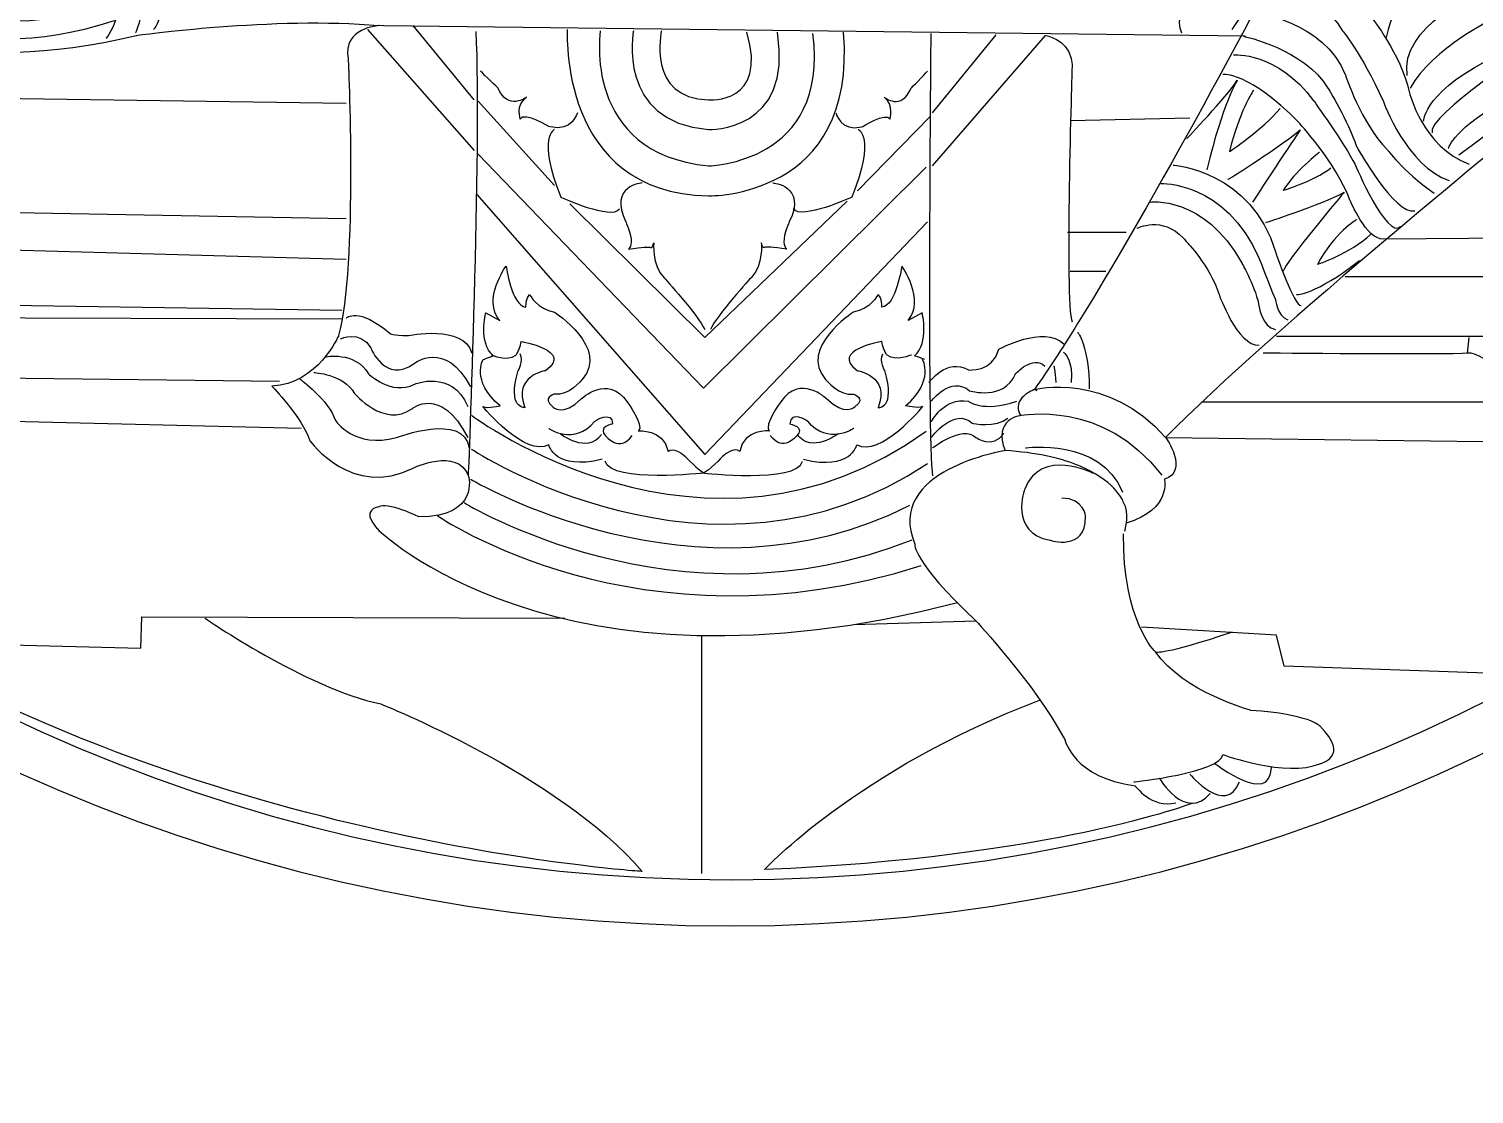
# Model space of a CAD drawing. Header units: inches. Extents: x -172 to 397, y -177 to 127.
# Drawn here: x 259.396 to 262.332, y 116.422 to 118.586 of the extents above; entities that cross this region are included whole.
import ezdxf

# ---------------------------------------------------------------- set-up
doc = ezdxf.new("R2010")
doc.units = ezdxf.units.IN
doc.header["$MEASUREMENT"] = 0
doc.linetypes.add('SolidLine', pattern=[0])

# ---------------------------------------------------------------- blocks, each defined once
blk = doc.blocks.new('headdd')
at = {"color": 4}
for p, q in [((549.7633, 530.4298), (549.9081, 530.2661)), ((549.9081, 530.3347), (549.8253, 530.4351)), ((550.5289, 530.3171), (550.6152, 530.4227)), ((549.7348, 530.3294), (549.026, 530.34)), ((550.0168, 530.2186), (549.9133, 530.3329)), ((550.4272, 530.2115), (550.5255, 530.3119)), ((550.7152, 530.3066), (550.8773, 530.3101)), ((549.9133, 530.2608), (550.2185, 529.9441)), ((550.2185, 529.9441), (550.5203, 530.2432)), ((549.9116, 530.2062), (550.2203, 529.8543)), ((550.0375, 530.1939), (550.2203, 530.0127)), ((550.2203, 530.0127), (550.4134, 530.1974)), ((549.0622, 530.1861), (549.7348, 530.1737)), ((550.2203, 529.8543), (550.5221, 530.1693)), ((550.7118, 530.1553), (550.7911, 530.1553)), ((549.7348, 530.1183), (549.1063, 530.1357)), ((550.7152, 530.1024), (550.7635, 530.1024)), ((550.9946, 530.0145), (551.3085, 530.0145)), ((551.2533, 529.9915), (551.2558, 530.0127)), ((549.6442, 529.9529), (549.0631, 529.9599)), ((549.6736, 529.8895), (549.02, 529.9053)), ((549.4563, 529.592), (549.458, 529.6343)), ((549.458, 529.6343), (550.0306, 529.6325)), ((550.422, 529.6238), (550.5876, 529.629)), ((550.2159, 529.6088), (550.2159, 529.2867)), ((550.9946, 529.6097), (550.8118, 529.6202)), ((551.005, 529.5674), (550.9946, 529.6097)), ((549.1127, 529.6003), (549.4563, 529.592)), ((551.3256, 529.5564), (551.005, 529.5674))]:
    blk.add_line(p, q, dxfattribs=at)
for centre, major_axis in [((550.2548, 531.549), (1.6499, 1.6499)), ((550.2565, 531.5512), (1.6072, 1.6072))]:
    blk.add_ellipse(centre, major_axis=major_axis, ratio=1, start_param=5.497787, end_param=11.780972, dxfattribs=at)
for points, knots in [([(550.8842, 530.9859), (550.8842, 530.9859), (551.0015, 530.926), (551.3102, 530.8469), (551.3102, 530.8469), (551.3568, 530.8504), (551.3671, 530.8697), (551.3671, 530.8697), (551.3861, 530.8855), (551.4171, 530.8697), (551.4171, 530.8697), (551.4378, 530.8592), (551.4585, 530.8662), (551.4585, 530.8662), (551.443, 530.8275), (551.3861, 530.8293), (551.3861, 530.8293), (551.3861, 530.7993), (551.3723, 530.78), (551.3723, 530.78), (551.324, 530.6867), (551.2671, 530.6796), (551.2671, 530.6796), (551.0877, 530.6533), (550.998, 530.5177), (550.998, 530.5177), (550.8444, 530.2234), (550.7253, 530.0315), (550.7044, 529.9979), (550.6846, 529.9675), (550.6669, 529.9423), (550.6669, 529.9423), (550.6342, 529.9299), (550.648, 529.9071), (550.648, 529.9071), (550.61, 529.9018), (550.6273, 529.8595), (550.6273, 529.8595), (550.4634, 529.8332), (550.5048, 529.7328), (550.5048, 529.7328), (550.4996, 529.7117), (550.5876, 529.629), (550.5876, 529.629), (550.6677, 529.5422), (550.7053, 529.4727), (550.7064, 529.4708), (550.7074, 529.469), (550.7083, 529.4671), (550.7083, 529.4671), (550.7204, 529.4161), (550.8032, 529.4055), (550.8032, 529.4055), (550.8256, 529.3738), (550.8583, 529.3826)], [0, 0, 0, 0, 1, 1, 1, 2, 2, 2, 3, 3, 3, 4, 4, 4, 5, 5, 5, 6, 6, 6, 7, 7, 7, 8, 8, 8, 9, 9, 9, 10, 10, 10, 11, 11, 11, 12, 12, 12, 13, 13, 13, 14, 14, 14, 15, 15, 15, 16, 16, 16, 17, 17, 17, 18, 18, 18, 18]), ([(549.057, 530.802), (549.057, 530.802), (548.7363, 530.633), (549.0648, 530.4351), (549.0648, 530.4351), (549.2096, 530.3637), (549.4502, 530.4218), (549.4502, 530.4218), (549.6391, 530.4482), (549.7788, 530.4351)], [0, 0, 0, 0, 1, 1, 1, 2, 2, 2, 3, 3, 3, 3]), ([(551.3861, 530.8081), (551.3861, 530.8081), (551.6154, 530.7536), (551.5051, 530.4755), (551.5051, 530.4755), (551.4792, 530.4157), (551.3395, 530.3083), (551.3395, 530.3083), (550.9877, 530.0233), (550.8445, 529.8772), (550.8445, 529.8772), (550.8773, 529.8314), (550.8428, 529.8209), (550.8428, 529.8209), (550.8532, 529.7804), (550.7911, 529.761)], [0, 0, 0, 0, 1, 1, 1, 2, 2, 2, 3, 3, 3, 4, 4, 4, 5, 5, 5, 5]), ([(549.4097, 530.4175), (549.4097, 530.4175), (549.4563, 530.4782), (549.4166, 530.5732), (549.4166, 530.5732), (549.3674, 530.6955), (549.4442, 530.8002)], [0, 0, 0, 0, 1, 1, 1, 2, 2, 2, 2]), ([(549.4494, 530.4253), (549.4494, 530.4253), (549.4744, 530.4733), (549.452, 530.5639), (549.452, 530.5639), (549.4149, 530.693), (549.4968, 530.795)], [0, 0, 0, 0, 1, 1, 1, 2, 2, 2, 2]), ([(551.1718, 530.3677), (551.1602, 530.4324), (551.2701, 530.4812), (551.2701, 530.4812), (551.2817, 530.4812), (551.3464, 530.5314), (551.3464, 530.5314), (551.4214, 530.5947), (551.4227, 530.641), (551.4227, 530.641), (551.4374, 530.7368), (551.3947, 530.7761), (551.3838, 530.7844), (551.3822, 530.7856), (551.3813, 530.7861), (551.3813, 530.7861), (551.3813, 530.7861), (551.455, 530.765), (551.4395, 530.6145), (551.4395, 530.6145), (551.4357, 530.5618), (551.3813, 530.5195), (551.3813, 530.5195), (551.3451, 530.4773), (551.2908, 530.4456), (551.2908, 530.4456), (551.2054, 530.4047), (551.1757, 530.3506)], [0, 0, 0, 0, 1, 1, 1, 2, 2, 2, 3, 3, 3, 4, 4, 4, 5, 5, 5, 6, 6, 6, 7, 7, 7, 8, 8, 8, 9, 9, 9, 9]), ([(551.1938, 530.3057), (551.1938, 530.3057), (551.1951, 530.3492), (551.296, 530.3955), (551.296, 530.3955), (551.38, 530.4377), (551.4395, 530.5275), (551.4395, 530.5275), (551.4926, 530.5868), (551.468, 530.7016), (551.468, 530.7016), (551.4522, 530.7628), (551.3838, 530.7844), (551.3838, 530.7844), (551.5094, 530.7505), (551.4964, 530.604), (551.4964, 530.604), (551.4874, 530.5301), (551.4434, 530.4984), (551.4434, 530.4984), (551.38, 530.4337), (551.3464, 530.41), (551.3464, 530.41), (551.1977, 530.3123), (551.2054, 530.2898)], [0, 0, 0, 0, 1, 1, 1, 2, 2, 2, 3, 3, 3, 4, 4, 4, 5, 5, 5, 6, 6, 6, 7, 7, 7, 8, 8, 8, 8]), ([(551.1188, 530.4601), (551.1188, 530.4601), (551.1188, 530.5116), (551.2106, 530.5538), (551.2106, 530.5538), (551.2701, 530.5816), (551.3244, 530.6014), (551.3244, 530.6014), (551.3852, 530.6145), (551.3839, 530.7109), (551.3839, 530.7109), (551.3865, 530.7263), (551.3723, 530.78), (551.3723, 530.78), (551.402, 530.7201), (551.3904, 530.6502), (551.3904, 530.6502), (551.3697, 530.5921), (551.3128, 530.5644), (551.3128, 530.5644), (551.208, 530.5222), (551.2015, 530.5077), (551.2015, 530.5077), (551.155, 530.4786), (551.1433, 530.4192)], [0, 0, 0, 0, 1, 1, 1, 2, 2, 2, 3, 3, 3, 4, 4, 4, 5, 5, 5, 6, 6, 6, 7, 7, 7, 8, 8, 8, 8]), ([(551.2274, 530.2687), (551.2274, 530.2687), (551.2352, 530.2978), (551.3089, 530.3361), (551.3089, 530.3361), (551.3943, 530.3677), (551.4938, 530.5182), (551.4938, 530.5182), (551.5352, 530.6079), (551.5107, 530.7083), (551.5107, 530.7083), (551.5624, 530.5644), (551.4719, 530.4628), (551.4719, 530.4628), (551.4473, 530.41), (551.2416, 530.2595)], [0, 0, 0, 0, 1, 1, 1, 2, 2, 2, 3, 3, 3, 4, 4, 4, 5, 5, 5, 5]), ([(550.9446, 530.4474), (550.9437, 530.4535), (550.9403, 530.4579), (550.9403, 530.4579), (550.9661, 530.4553), (550.9463, 530.5028), (550.9463, 530.5028), (550.9084, 530.5125), (550.9032, 530.4905), (550.9032, 530.4905), (550.9032, 530.5142), (550.848, 530.5072), (550.848, 530.5072), (550.848, 530.5072), (550.8463, 530.4623), (550.8695, 530.4614), (550.8695, 530.4614), (550.8575, 530.443), (550.8661, 530.4253)], [0, 0, 0, 0, 1, 1, 1, 2, 2, 2, 3, 3, 3, 4, 4, 4, 5, 5, 5, 6, 6, 6, 6]), ([(550.998, 530.5177), (550.998, 530.5177), (551.0735, 530.5208), (551.1239, 530.4456), (551.1239, 530.4456), (551.1627, 530.3968), (551.1744, 530.3453), (551.1744, 530.3453), (551.1925, 530.27), (551.2558, 530.2476)], [0, 0, 0, 0, 1, 1, 1, 2, 2, 2, 3, 3, 3, 3]), ([(549.4278, 530.4597), (549.4278, 530.4597), (549.2278, 530.4078), (549.0536, 530.472), (549.0536, 530.472), (549.2105, 530.3717), (549.4209, 530.4421)], [0, 0, 0, 0, 1, 1, 1, 2, 2, 2, 2]), ([(550.983, 530.4839), (550.983, 530.4839), (551.0528, 530.4826), (551.0838, 530.4284), (551.0838, 530.4284), (551.1084, 530.4007), (551.1395, 530.3321), (551.1395, 530.3321), (551.1718, 530.2437), (551.2287, 530.2252)], [0, 0, 0, 0, 1, 1, 1, 2, 2, 2, 3, 3, 3, 3]), ([(550.9649, 530.4535), (550.9649, 530.4535), (551.0593, 530.4403), (551.0877, 530.369), (551.0877, 530.369), (551.1097, 530.3018), (551.1446, 530.2674), (551.1446, 530.2674), (551.164, 530.2397), (551.208, 530.208)], [0, 0, 0, 0, 1, 1, 1, 2, 2, 2, 3, 3, 3, 3]), ([(550.9523, 530.421), (550.9523, 530.421), (549.7858, 530.4349), (549.7858, 530.4349), (549.7858, 530.4349), (549.7788, 530.4351), (549.7788, 530.4351), (549.7788, 530.4351), (549.7296, 530.4324), (549.7374, 530.3902), (549.7374, 530.3902), (549.7503, 530.1077), (549.7244, 530.0153), (549.7244, 530.0153), (549.696, 529.9494), (549.6339, 529.9467), (549.6339, 529.9467), (549.6753, 529.9045), (549.6856, 529.8728), (549.6856, 529.8728), (549.7426, 529.7936), (549.8253, 529.8358), (549.8253, 529.8358), (549.8848, 529.8648), (549.9003, 529.8252), (549.9003, 529.8252), (549.9159, 529.7698), (549.8331, 529.7698), (549.8331, 529.7698), (549.7891, 529.7909), (549.7788, 529.7831), (549.7788, 529.7831), (549.7529, 529.7804), (549.7762, 529.754), (549.7762, 529.754), (550.0168, 529.5111), (550.5626, 529.6536)], [0, 0, 0, 0, 1, 1, 1, 2, 2, 2, 3, 3, 3, 4, 4, 4, 5, 5, 5, 6, 6, 6, 7, 7, 7, 8, 8, 8, 9, 9, 9, 10, 10, 10, 11, 11, 11, 12, 12, 12, 12]), ([(550.034, 530.4298), (550.034, 530.4298), (550.0219, 530.208), (550.2254, 530.2045), (550.2254, 530.2045), (550.4272, 530.201), (550.4082, 530.4263)], [0, 0, 0, 0, 1, 1, 1, 2, 2, 2, 2]), ([(550.0789, 530.428), (550.0789, 530.428), (550.053, 530.2626), (550.2254, 530.245), (550.2254, 530.245), (550.3893, 530.2485), (550.3668, 530.4245)], [0, 0, 0, 0, 1, 1, 1, 2, 2, 2, 2]), ([(550.1237, 530.428), (550.1237, 530.428), (550.0995, 530.3048), (550.2254, 530.2943), (550.2254, 530.2943), (550.341, 530.2908), (550.3186, 530.4263)], [0, 0, 0, 0, 1, 1, 1, 2, 2, 2, 2]), ([(550.1616, 530.428), (550.1616, 530.428), (550.1409, 530.3365), (550.2254, 530.3347), (550.2254, 530.3347), (550.3065, 530.3277), (550.2772, 530.4263)], [0, 0, 0, 0, 1, 1, 1, 2, 2, 2, 2]), ([(550.5289, 530.245), (550.5289, 530.245), (550.6816, 530.4218), (550.6816, 530.4218), (550.6816, 530.4218), (550.7104, 530.4177), (550.7166, 530.3906), (550.7174, 530.3873), (550.7178, 530.3836), (550.7178, 530.3796), (550.7178, 530.3796), (550.7075, 530.0602), (550.7178, 530.0338)], [0, 0, 0, 0, 1, 1, 1, 2, 2, 2, 3, 3, 3, 4, 4, 4, 4]), ([(550.9506, 530.4205), (550.9506, 530.4205), (551.0321, 530.4033), (551.0644, 530.3506), (551.0644, 530.3506), (551.0916, 530.3057), (551.1032, 530.2714), (551.1032, 530.2714), (551.155, 530.1776), (551.1821, 530.1843)], [0, 0, 0, 0, 1, 1, 1, 2, 2, 2, 3, 3, 3, 3]), ([(550.9364, 530.3955), (550.9364, 530.3955), (550.9953, 530.4008), (551.045, 530.3333), (551.045, 530.3333), (551.0868, 530.2753), (551.1012, 530.2469), (551.1012, 530.2469), (551.1444, 530.1443), (551.1627, 530.1631)], [0, 0, 0, 0, 1, 1, 1, 2, 2, 2, 3, 3, 3, 3]), ([(550.0478, 530.3171), (550.0478, 530.3171), (550.0411, 530.2908), (550.0108, 530.2978), (550.0108, 530.2978), (549.9755, 530.3189), (549.9705, 530.3083), (549.9705, 530.3083), (549.9638, 530.3277), (549.9789, 530.3382), (549.9789, 530.3382), (549.9537, 530.3189), (549.9403, 530.3506), (549.9403, 530.3506), (549.9218, 530.3682), (549.9167, 530.3735)], [0, 0, 0, 0, 1, 1, 1, 2, 2, 2, 3, 3, 3, 4, 4, 4, 5, 5, 5, 5]), ([(550.3979, 530.3171), (550.3979, 530.3171), (550.4043, 530.2908), (550.4329, 530.2978), (550.4329, 530.2978), (550.4663, 530.3189), (550.4711, 530.3083), (550.4711, 530.3083), (550.4775, 530.3277), (550.4632, 530.3382), (550.4632, 530.3382), (550.4871, 530.3189), (550.4998, 530.3506), (550.4998, 530.3506), (550.5173, 530.3682), (550.5221, 530.3735)], [0, 0, 0, 0, 1, 1, 1, 2, 2, 2, 3, 3, 3, 4, 4, 4, 5, 5, 5, 5]), ([(551.3395, 530.3083), (551.3395, 530.3083), (551.4292, 530.3101), (551.4292, 530.3101), (551.4292, 530.3101), (551.4292, 530.1482), (551.4292, 530.1482), (551.4292, 530.1482), (551.1395, 530.146), (551.1395, 530.146), (551.1162, 530.1447), (551.0942, 530.1988), (551.0942, 530.1988), (551.0748, 530.2503), (551.0243, 530.3044), (551.0243, 530.3044), (550.9571, 530.373), (550.9222, 530.369), (550.9222, 530.369)], [0, 0, 0, 0, 1, 1, 1, 2, 2, 2, 3, 3, 3, 4, 4, 4, 5, 5, 5, 6, 6, 6, 6]), ([(550.873, 530.2819), (550.873, 530.2819), (550.9273, 530.3387), (550.9416, 530.3612), (550.9416, 530.3612), (550.9222, 530.3308), (550.9002, 530.2397)], [0, 0, 0, 0, 1, 1, 1, 2, 2, 2, 2]), ([(550.9636, 530.3479), (550.9636, 530.3479), (550.9429, 530.3163), (550.9312, 530.2648), (550.9312, 530.2648), (550.9752, 530.2938), (550.9997, 530.3229)], [0, 0, 0, 0, 1, 1, 1, 2, 2, 2, 2]), ([(550.0168, 530.2943), (550.0168, 530.2943), (549.9926, 530.2855), (550.0254, 530.2027), (550.0254, 530.2027), (550.0944, 530.1711), (550.1047, 530.1869)], [0, 0, 0, 0, 1, 1, 1, 2, 2, 2, 2]), ([(550.4282, 530.2943), (550.4282, 530.2943), (550.4524, 530.2855), (550.4196, 530.2027), (550.4196, 530.2027), (550.3506, 530.1711), (550.3402, 530.1869)], [0, 0, 0, 0, 1, 1, 1, 2, 2, 2, 2]), ([(550.9286, 530.2265), (550.9286, 530.2265), (550.9868, 530.2622), (551.0269, 530.2938), (551.0269, 530.2938), (550.9739, 530.2146), (550.9623, 530.1961)], [0, 0, 0, 0, 1, 1, 1, 2, 2, 2, 2]), ([(551.0528, 530.2635), (551.0528, 530.2635), (551.0192, 530.237), (551.0037, 530.212), (551.0037, 530.212), (551.0437, 530.2239), (551.0683, 530.2423)], [0, 0, 0, 0, 1, 1, 1, 2, 2, 2, 2]), ([(550.8549, 530.2463), (550.8549, 530.2463), (550.961, 530.2384), (550.9933, 530.1288), (550.9933, 530.1288), (551.0192, 530.0523), (551.0282, 530.0562)], [0, 0, 0, 0, 1, 1, 1, 2, 2, 2, 2]), ([(550.1357, 530.2221), (550.1357, 530.2221), (550.0892, 530.2186), (550.1133, 530.1693), (550.1133, 530.1693), (550.1211, 530.1535), (550.1206, 530.1418), (550.1204, 530.138), (550.1194, 530.1345), (550.1168, 530.1323), (550.1564, 530.1394), (550.1461, 530.1288), (550.1513, 530.1411), (550.1513, 530.1411), (550.1478, 530.1112), (550.1651, 530.0937), (550.1651, 530.0937), (550.2116, 530.0426), (550.2203, 530.0233)], [0, 0, 0, 0, 1, 1, 1, 2, 2, 2, 3, 3, 3, 4, 4, 4, 5, 5, 5, 6, 6, 6, 6]), ([(550.3124, 530.2221), (550.3124, 530.2221), (550.359, 530.2186), (550.3348, 530.1693), (550.3348, 530.1693), (550.3271, 530.1535), (550.3275, 530.1418), (550.3277, 530.138), (550.3288, 530.1345), (550.3314, 530.1323), (550.2917, 530.1394), (550.3021, 530.1288), (550.2969, 530.1411), (550.2969, 530.1411), (550.3003, 530.1112), (550.2831, 530.0937), (550.2831, 530.0937), (550.2365, 530.0426), (550.2279, 530.0233)], [0, 0, 0, 0, 1, 1, 1, 2, 2, 2, 3, 3, 3, 4, 4, 4, 5, 5, 5, 6, 6, 6, 6]), ([(550.8381, 530.2212), (550.8381, 530.2212), (550.9247, 530.2252), (550.9713, 530.1196), (550.9713, 530.1196), (550.983, 530.0879), (550.9933, 530.0642), (550.9933, 530.0642), (550.9946, 530.0431), (551.0101, 530.0364)], [0, 0, 0, 0, 1, 1, 1, 2, 2, 2, 3, 3, 3, 3]), ([(550.8226, 530.1961), (550.8226, 530.1961), (550.8963, 530.2067), (550.948, 530.113), (550.948, 530.113), (550.9674, 530.0787), (550.9713, 530.0536), (550.9713, 530.0536), (550.9752, 530.0272), (550.9933, 530.0233)], [0, 0, 0, 0, 1, 1, 1, 2, 2, 2, 3, 3, 3, 3]), ([(550.9803, 530.1684), (550.9803, 530.1684), (551.0541, 530.1922), (551.0864, 530.2094), (551.0864, 530.2094), (551.005, 530.113), (551.0037, 530.1024)], [0, 0, 0, 0, 1, 1, 1, 2, 2, 2, 2]), ([(550.8057, 530.1605), (550.8057, 530.1605), (550.8398, 530.1785), (550.8688, 530.147), (550.8702, 530.1455), (550.8716, 530.1438), (550.873, 530.142), (550.873, 530.142), (550.9041, 530.1104), (550.917, 530.0707), (550.917, 530.0707), (550.9416, 530.0008), (550.9713, 530.0021)], [0, 0, 0, 0, 1, 1, 1, 2, 2, 2, 3, 3, 3, 4, 4, 4, 4]), ([(551.1032, 530.1724), (551.1032, 530.1724), (551.0722, 530.1539), (551.0502, 530.1117), (551.0502, 530.1117), (551.0942, 530.1262), (551.1226, 530.1526)], [0, 0, 0, 0, 1, 1, 1, 2, 2, 2, 2]), ([(551.0877, 530.0954), (551.0877, 530.0954), (551.3498, 530.0954), (551.3498, 530.0954), (551.3498, 530.0954), (551.3809, 530.0849), (551.3947, 530.1482)], [0, 0, 0, 0, 1, 1, 1, 2, 2, 2, 2]), ([(549.1027, 530.1288), (549.1027, 530.1288), (549.12, 530.0778), (549.1579, 530.0584), (549.1579, 530.0584), (549.7288, 530.0496), (549.7288, 530.0496)], [0, 0, 0, 0, 1, 1, 1, 2, 2, 2, 2]), ([(549.9202, 529.9828), (549.9202, 529.9828), (549.9202, 529.9828), (549.934, 529.988), (549.9133, 530.0056), (549.9236, 530.0461), (549.9236, 530.0461), (549.9236, 530.0461), (549.9426, 530.0356), (549.9426, 530.0356), (549.9184, 530.0637), (549.9512, 530.1095), (549.9512, 530.1095), (549.9512, 530.1095), (549.9586, 530.0562), (549.978, 530.0536), (549.978, 530.0536), (549.978, 530.0668), (549.9831, 530.0707), (549.9831, 530.0707), (549.9935, 530.0509), (550.0168, 530.047), (550.0168, 530.047), (550.0918, 529.9982), (550.0543, 529.9559), (550.0543, 529.9559), (550.0349, 529.9322), (550.0168, 529.9361), (550.0168, 529.9361), (549.9987, 529.9309), (550.0142, 529.919), (550.0142, 529.919), (550.0284, 529.9045), (550.053, 529.9296), (550.053, 529.9296), (550.0892, 529.9639), (550.1151, 529.9256), (550.1151, 529.9256), (550.1383, 529.8939), (550.1306, 529.886), (550.1306, 529.886), (550.1642, 529.8899), (550.1707, 529.8582), (550.1707, 529.8582), (550.1771, 529.8662), (550.194, 529.8517), (550.194, 529.8517), (550.2134, 529.8305), (550.2198, 529.8292), (550.2198, 529.8292), (550.0944, 529.8147), (550.0853, 529.845)], [0, 0, 0, 0, 1, 1, 1, 2, 2, 2, 3, 3, 3, 4, 4, 4, 5, 5, 5, 6, 6, 6, 7, 7, 7, 8, 8, 8, 9, 9, 9, 10, 10, 10, 11, 11, 11, 12, 12, 12, 13, 13, 13, 14, 14, 14, 15, 15, 15, 16, 16, 16, 17, 17, 17, 17]), ([(550.5181, 529.9828), (550.5181, 529.9828), (550.5181, 529.9828), (550.5043, 529.988), (550.525, 530.0056), (550.5146, 530.0461), (550.5146, 530.0461), (550.5146, 530.0461), (550.4957, 530.0356), (550.4957, 530.0356), (550.5198, 530.0637), (550.4871, 530.1095), (550.4871, 530.1095), (550.4871, 530.1095), (550.4797, 530.0562), (550.4603, 530.0536), (550.4603, 530.0536), (550.4603, 530.0668), (550.4551, 530.0707), (550.4551, 530.0707), (550.4448, 530.0509), (550.4215, 530.047), (550.4215, 530.047), (550.3465, 529.9982), (550.384, 529.9559), (550.384, 529.9559), (550.4034, 529.9322), (550.4215, 529.9361), (550.4215, 529.9361), (550.4396, 529.9309), (550.4241, 529.919), (550.4241, 529.919), (550.4099, 529.9045), (550.3853, 529.9296), (550.3853, 529.9296), (550.3491, 529.9639), (550.3232, 529.9256), (550.3232, 529.9256), (550.2999, 529.8939), (550.3077, 529.886), (550.3077, 529.886), (550.2741, 529.8899), (550.2676, 529.8582), (550.2676, 529.8582), (550.2611, 529.8662), (550.2443, 529.8517), (550.2443, 529.8517), (550.2249, 529.8305), (550.2184, 529.8292), (550.2184, 529.8292), (550.3439, 529.8147), (550.3529, 529.845)], [0, 0, 0, 0, 1, 1, 1, 2, 2, 2, 3, 3, 3, 4, 4, 4, 5, 5, 5, 6, 6, 6, 7, 7, 7, 8, 8, 8, 9, 9, 9, 10, 10, 10, 11, 11, 11, 12, 12, 12, 13, 13, 13, 14, 14, 14, 15, 15, 15, 16, 16, 16, 17, 17, 17, 17]), ([(549.7288, 530.0373), (549.7288, 530.0373), (549.1562, 530.0391), (549.1562, 530.0391), (549.1562, 530.0391), (549.1044, 530.0021), (549.1044, 529.9634)], [0, 0, 0, 0, 1, 1, 1, 2, 2, 2, 2]), ([(549.7348, 530.0391), (549.7348, 530.0391), (549.751, 530.0549), (549.7941, 530.018), (549.7941, 530.018), (549.7968, 530.0153), (549.8184, 530.0153), (549.8184, 530.0153), (549.8939, 530.0311), (549.9047, 529.9915)], [0, 0, 0, 0, 1, 1, 1, 2, 2, 2, 3, 3, 3, 3]), ([(549.727, 530.0109), (549.727, 530.0109), (549.7537, 530.0233), (549.7679, 529.9986), (549.7679, 529.9986), (549.7874, 529.9494), (549.8265, 529.9775), (549.8265, 529.9775), (549.8692, 530.0109), (549.9029, 529.9458)], [0, 0, 0, 0, 1, 1, 1, 2, 2, 2, 3, 3, 3, 3]), ([(550.5238, 529.9511), (550.5238, 529.9511), (550.5479, 529.9862), (550.5773, 529.9687), (550.5773, 529.9687), (550.61, 529.9652), (550.6186, 529.9968), (550.6186, 529.9968), (550.679, 530.0303), (550.7066, 530.0039)], [0, 0, 0, 0, 1, 1, 1, 2, 2, 2, 3, 3, 3, 3]), ([(549.9314, 529.9889), (549.9314, 529.9889), (549.9528, 529.9798), (549.9643, 529.9887), (549.9648, 529.989), (549.9654, 529.9901), (549.9663, 529.9916), (549.9671, 529.9931), (549.968, 529.9949), (549.9688, 529.997), (549.9702, 530.0005), (549.9715, 530.0046), (549.9715, 530.0074), (549.9715, 530.0074), (550.0426, 529.9955), (550.0051, 529.9678), (550.0051, 529.9678), (549.9598, 529.9612), (549.9767, 529.9176), (549.9767, 529.9176), (549.9521, 529.9163), (549.9676, 529.9678), (549.9676, 529.9678), (549.9754, 529.9802), (549.9702, 529.9907)], [0, 0, 0, 0, 1, 1, 1, 2, 2, 2, 3, 3, 3, 4, 4, 4, 5, 5, 5, 6, 6, 6, 7, 7, 7, 8, 8, 8, 8]), ([(550.5003, 529.9889), (550.5003, 529.9889), (550.479, 529.9798), (550.4674, 529.9887), (550.467, 529.989), (550.4663, 529.9901), (550.4655, 529.9916), (550.4646, 529.9931), (550.4638, 529.9949), (550.4629, 529.997), (550.4614, 530.0005), (550.4602, 530.0046), (550.4602, 530.0074), (550.4602, 530.0074), (550.3891, 529.9955), (550.4266, 529.9678), (550.4266, 529.9678), (550.4718, 529.9612), (550.4551, 529.9176), (550.4551, 529.9176), (550.4796, 529.9163), (550.4641, 529.9678), (550.4641, 529.9678), (550.4564, 529.9802), (550.4615, 529.9907)], [0, 0, 0, 0, 1, 1, 1, 2, 2, 2, 3, 3, 3, 4, 4, 4, 5, 5, 5, 6, 6, 6, 7, 7, 7, 8, 8, 8, 8]), ([(549.7063, 529.9863), (549.7063, 529.9863), (549.746, 529.995), (549.765, 529.9634), (549.765, 529.9634), (549.796, 529.9335), (549.8271, 529.9494), (549.8271, 529.9494), (549.8771, 529.9705), (549.8995, 529.9194)], [0, 0, 0, 0, 1, 1, 1, 2, 2, 2, 3, 3, 3, 3]), ([(550.0814, 529.8477), (550.0168, 529.8319), (550.009, 529.8675), (550.009, 529.8675), (549.978, 529.849), (549.9197, 529.919), (549.9197, 529.919), (549.9275, 529.9163), (549.943, 529.9203), (549.943, 529.9203), (549.9029, 529.9546), (549.9202, 529.9828), (549.9202, 529.9828)], [0, 0, 0, 0, 1, 1, 1, 2, 2, 2, 3, 3, 3, 4, 4, 4, 4]), ([(550.3539, 529.8477), (550.4186, 529.8319), (550.4264, 529.8675), (550.4264, 529.8675), (550.4574, 529.849), (550.5156, 529.919), (550.5156, 529.919), (550.5078, 529.9163), (550.4924, 529.9203), (550.4924, 529.9203), (550.5324, 529.9546), (550.5152, 529.9828), (550.5152, 529.9828)], [0, 0, 0, 0, 1, 1, 1, 2, 2, 2, 3, 3, 3, 4, 4, 4, 4]), ([(550.5272, 529.9264), (550.5272, 529.9264), (550.5531, 529.9617), (550.579, 529.9405), (550.579, 529.9405), (550.6255, 529.9264), (550.6411, 529.9634), (550.6411, 529.9634), (550.6652, 529.9898), (550.6807, 529.974)], [0, 0, 0, 0, 1, 1, 1, 2, 2, 2, 3, 3, 3, 3]), ([(551.3309, 529.9309), (551.3309, 529.9309), (551.2791, 529.9942), (551.2533, 529.9915), (551.2274, 529.9889), (550.9765, 529.9915), (550.9765, 529.9915)], [0, 0, 0, 0, 1, 1, 1, 2, 2, 2, 2]), ([(549.6908, 529.9652), (549.6908, 529.9652), (549.7305, 529.9634), (549.746, 529.937), (549.746, 529.937), (549.7857, 529.8895), (549.8236, 529.9159), (549.8236, 529.9159), (549.8616, 529.9494), (549.8995, 529.8772)], [0, 0, 0, 0, 1, 1, 1, 2, 2, 2, 3, 3, 3, 3]), ([(550.6704, 529.9405), (550.6704, 529.9405), (550.6669, 529.9423), (550.6669, 529.9423), (550.6669, 529.9423), (550.767, 529.9669), (550.8445, 529.8772), (550.8445, 529.8772), (551.4188, 529.8701), (551.4188, 529.8701), (551.4188, 529.8701), (551.4159, 529.6067), (551.4159, 529.6067)], [0, 0, 0, 0, 1, 1, 1, 2, 2, 2, 3, 3, 3, 4, 4, 4, 4]), ([(549.6718, 529.9564), (549.6718, 529.9564), (549.7115, 529.9282), (549.7201, 529.9001), (549.7201, 529.9001), (549.746, 529.8613), (549.8029, 529.8772), (549.8029, 529.8772), (549.8943, 529.9123), (549.9012, 529.8631)], [0, 0, 0, 0, 1, 1, 1, 2, 2, 2, 3, 3, 3, 3]), ([(550.5272, 529.8983), (550.5272, 529.8983), (550.5428, 529.9317), (550.5773, 529.9264), (550.5773, 529.9264), (550.5962, 529.9106), (550.6428, 529.9264)], [0, 0, 0, 0, 1, 1, 1, 2, 2, 2, 2]), ([(550.8937, 529.9256), (550.8937, 529.9256), (551.3516, 529.9256), (551.3516, 529.9256), (551.3516, 529.9256), (551.3956, 529.9071), (551.3956, 529.8754)], [0, 0, 0, 0, 1, 1, 1, 2, 2, 2, 2]), ([(550.009, 529.8895), (550.009, 529.8895), (550.0437, 529.8657), (550.0712, 529.8992), (550.0712, 529.8992), (550.0953, 529.9151), (550.0953, 529.8956), (550.0953, 529.8956), (550.0739, 529.8913), (550.0864, 529.879), (550.0864, 529.879), (550.105, 529.856), (550.1219, 529.8798)], [0, 0, 0, 0, 1, 1, 1, 2, 2, 2, 3, 3, 3, 4, 4, 4, 4]), ([(550.422, 529.8895), (550.422, 529.8895), (550.3873, 529.8657), (550.3598, 529.8992), (550.3598, 529.8992), (550.3357, 529.9151), (550.3357, 529.8956), (550.3357, 529.8956), (550.3571, 529.8913), (550.3446, 529.879), (550.3446, 529.879), (550.326, 529.856), (550.3091, 529.8798)], [0, 0, 0, 0, 1, 1, 1, 2, 2, 2, 3, 3, 3, 4, 4, 4, 4]), ([(550.5272, 529.8772), (550.5272, 529.8772), (550.5583, 529.9194), (550.5824, 529.8965), (550.5824, 529.8965), (550.6152, 529.8895), (550.6307, 529.9036)], [0, 0, 0, 0, 1, 1, 1, 2, 2, 2, 2]), ([(550.5289, 529.8631), (550.5289, 529.8631), (550.5686, 529.8948), (550.5876, 529.8772), (550.5876, 529.8772), (550.61, 529.8613), (550.6255, 529.8825)], [0, 0, 0, 0, 1, 1, 1, 2, 2, 2, 2]), ([(550.7462, 529.8287), (550.7462, 529.8287), (550.6758, 529.8642), (550.6537, 529.8074), (550.6537, 529.8074), (550.6316, 529.7488), (550.6879, 529.7381), (550.6879, 529.7381), (550.7362, 529.7222), (550.7362, 529.7701), (550.7362, 529.7701), (550.7342, 529.795), (550.704, 529.795)], [0, 0, 0, 0, 1, 1, 1, 2, 2, 2, 3, 3, 3, 4, 4, 4, 4]), ([(550.7894, 529.7505), (550.7894, 529.7505), (550.7963, 529.7768), (550.7876, 529.7891), (550.7876, 529.7891), (550.7788, 529.8154), (550.7337, 529.8362), (550.7306, 529.8376), (550.7273, 529.839), (550.7239, 529.8403), (550.7007, 529.8495), (550.6694, 529.8569), (550.6273, 529.8595)], [0, 0, 0, 0, 1, 1, 1, 2, 2, 2, 3, 3, 3, 4, 4, 4, 4]), ([(550.8014, 529.4108), (550.8014, 529.4108), (550.9187, 529.4231), (550.9222, 529.4477), (550.9222, 529.4477), (551.0084, 529.4161), (551.0532, 529.4354), (551.0532, 529.4354), (551.0963, 529.4442), (551.0532, 529.4865), (551.0532, 529.4865), (551.0394, 529.5023), (550.9601, 529.5076), (550.9601, 529.5076), (550.8687, 529.5322), (550.8307, 529.5868), (550.8307, 529.5868), (550.7859, 529.629), (550.7876, 529.7469)], [0, 0, 0, 0, 1, 1, 1, 2, 2, 2, 3, 3, 3, 4, 4, 4, 5, 5, 5, 6, 6, 6, 6]), ([(549.5434, 529.6325), (549.5434, 529.6325), (549.6805, 529.5375), (549.7814, 529.5164), (549.7814, 529.5164), (550.0219, 529.4214), (550.1357, 529.2894), (550.1357, 529.2894), (549.5796, 529.3237), (549.1062, 529.6009)], [0, 0, 0, 0, 1, 1, 1, 2, 2, 2, 3, 3, 3, 3]), ([(550.8808, 529.3818), (550.8808, 529.3818), (550.6893, 529.3079), (550.3013, 529.292), (550.3013, 529.292), (550.4255, 529.4267), (550.6738, 529.5216)], [0, 0, 0, 0, 1, 1, 1, 2, 2, 2, 2])]:
    blk.add_open_spline(points, degree=3, knots=knots, dxfattribs=at)
for points in [[(551.1653, 530.8838), (551.1653, 530.8838), (551.0636, 530.6198), (550.9342, 530.4298)], [(549.4735, 530.4298), (549.4735, 530.4298), (549.4994, 530.4456), (549.477, 530.5653)], [(549.9003, 529.8252), (549.9003, 529.8252), (549.9184, 530.274), (549.9107, 530.4271)], [(550.5264, 530.4245), (550.5264, 530.4245), (550.5212, 529.8728), (550.5289, 529.8252)], [(551.0217, 530.0707), (551.0217, 530.0707), (551.0463, 530.0694), (551.1071, 530.117)], [(550.7256, 530.0197), (550.7256, 530.0197), (550.7411, 530.0001), (550.7411, 529.9432)], [(550.7062, 529.9929), (550.7062, 529.9929), (550.7204, 529.981), (550.7165, 529.9519)], [(550.6932, 529.9744), (550.6932, 529.9744), (550.6945, 529.9678), (550.6958, 529.9519)], [(550.648, 529.9071), (550.648, 529.9071), (550.76, 529.9299), (550.8394, 529.8261)], [(549.9046, 529.9071), (549.9046, 529.9071), (550.222, 529.6695), (550.5203, 529.886)], [(550.0245, 529.8825), (550.0245, 529.8825), (550.0607, 529.8542), (550.0806, 529.8815)], [(550.4013, 529.8825), (550.4013, 529.8825), (550.3651, 529.8542), (550.3453, 529.8815)], [(549.9046, 529.8613), (549.9046, 529.8613), (550.2289, 529.6466), (550.5221, 529.842)], [(550.6548, 529.8631), (550.6548, 529.8631), (550.7566, 529.8772), (550.7859, 529.8033)], [(549.9029, 529.8209), (549.9029, 529.8209), (550.2089, 529.6378), (550.4979, 529.7856)], [(549.8943, 529.7891), (549.8943, 529.7891), (550.1822, 529.611), (550.5014, 529.7388)], [(549.8581, 529.7716), (549.8581, 529.7716), (550.1316, 529.5814), (550.5134, 529.7038)], [(550.8307, 529.5868), (550.8307, 529.5868), (550.842, 529.5824), (550.9351, 529.6141)], [(550.9118, 529.4354), (550.9118, 529.4354), (550.986, 529.3773), (550.9877, 529.4302)], [(550.8359, 529.4161), (550.8359, 529.4161), (550.8704, 529.3563), (550.9049, 529.3949)], [(550.8773, 529.4214), (550.8773, 529.4214), (550.9256, 529.3633), (550.9446, 529.4108)]]:
    blk.add_open_spline(points, degree=3, dxfattribs=at)

msp = doc.modelspace()

# ---------------------------------------------------------------- block references
at = {"color": 2, "linetype": 'SolidLine', "lineweight": 0, "xscale": 1.499996394110936, "yscale": 1.499996394110936, "zscale": 1.499996394110936}
msp.add_blockref('headdd', (-564.5597, -677.0582), dxfattribs=at)

doc.saveas('drawing.dxf')
